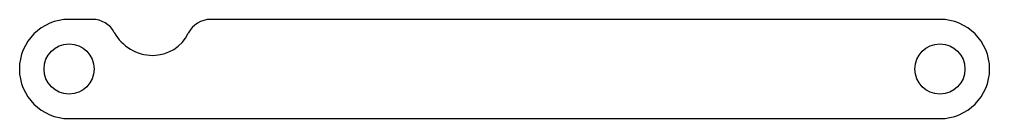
# Model space of a CAD drawing. Header units: inches. Extents: x -1.22 to 1.22, y -0.12 to 0.13.
import ezdxf

# ---------------------------------------------------------------- set-up
doc = ezdxf.new("R2010")
doc.units = ezdxf.units.IN
doc.header["$MEASUREMENT"] = 0

msp = doc.modelspace()

# ---------------------------------------------------------------- linework, layer by layer
at = {"linetype": 'Continuous', "lineweight": 25}
for p, q in [((-1.0378, 0.125), (-1.0968, 0.125)), ((1.0968, 0.125), (-0.7403, 0.125)), ((-1.0968, -0.125), (1.0968, -0.125))]:
    msp.add_line(p, q, dxfattribs=at)
for centre in [(-1.0968, 0), (1.0968, 0)]:
    msp.add_circle(centre, 0.063, dxfattribs=at)
for centre, radius, start, end in [((-1.0968, 0), 0.125, 90, 270), ((-1.0378, 0.0625), 0.0625, 28.3479, 90), ((-0.7403, 0.0625), 0.0625, 90, 153.7361), ((1.0968, 0), 0.125, 270, 90), ((-0.886, 0.1444), 0.11, 208.3479, 270), ((-0.886, 0.1344), 0.1, 270, 333.7361)]:
    msp.add_arc(centre, radius, start, end, dxfattribs=at)

doc.saveas('drawing.dxf')
